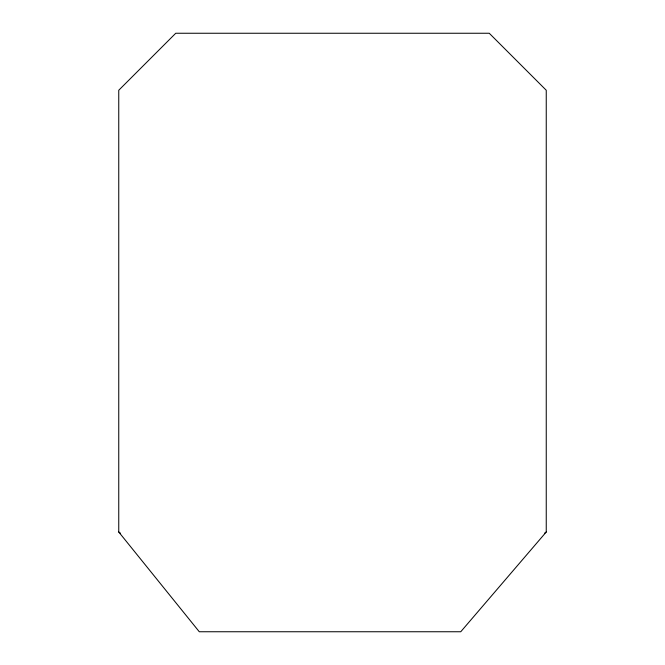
<?xml version="1.0" encoding="UTF-8"?>
<svg xmlns="http://www.w3.org/2000/svg" width="665" height="665" viewBox="0 0 665 665"><rect width="100%" height="100%" fill="white"/><g stroke="black" fill="none" stroke-linecap="round" stroke-linejoin="round"><path stroke-width="1" d="M546.248 532L460.754 631.75L199.284 631.75L118.752 532L118.752 90.249L175.751 33.25L489.249 33.25L546.248 90.249L546.248 532L544.552 533.189M118.752 532L120.448 533.189"/></g></svg>
